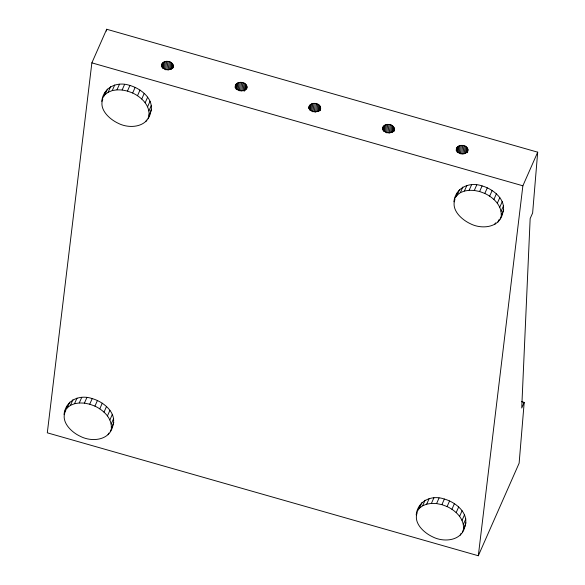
<?xml version="1.0" encoding="UTF-8"?>
<svg xmlns="http://www.w3.org/2000/svg" width="585" height="585" viewBox="0 0 585 585"><rect width="100%" height="100%" fill="white"/><g stroke="black" fill="none" stroke-linecap="round" stroke-linejoin="round"><path stroke-width="0.88" d="M106.543 31.063L106.689 29.25L537.695 152.18L532.628 212.984L530.156 218.585L521.725 408.001L524.197 402.4L521.564 401.646M524.197 402.4L519.129 463.196L478.311 555.75L47.305 432.82L91.867 62.858L106.689 29.25M161.482 66.544C160.809 58.61 175.471 60.313 173.014 67.867M161.628 66.485L161.935 63.926M161.943 67.355L162.454 63.092M162.513 68.35L163.23 62.383M163.398 68.642L164.217 61.827M164.444 69.125L165.365 61.454M165.592 69.805L166.615 61.286M166.886 69.849L167.91 61.323M168.158 70.105L169.182 61.579M169.445 69.695L170.367 62.025M170.586 69.469L171.405 62.646M171.529 69.381L172.246 63.414M172.334 68.547L172.846 64.284M172.868 67.772L173.175 65.213M235.17 87.56C234.505 79.626 249.159 81.33 246.702 88.883M235.316 87.501L235.623 84.942M235.638 88.372L236.15 84.108M236.201 89.366L236.925 83.399M237.086 89.659L237.905 82.843M238.132 90.141L239.053 82.47M239.28 90.829L240.311 82.302M240.574 90.872L241.605 82.346M241.846 91.121L242.87 82.595M243.133 90.719L244.055 83.048M244.172 91.34L245.1 83.67M245.217 90.404L245.934 84.43M246.022 89.563L246.534 85.3M246.556 88.796L246.87 86.236M308.865 108.576C308.193 100.649 322.854 102.346 320.397 109.907M309.012 108.517L309.319 105.965M309.326 109.395L309.838 105.132M309.896 110.382L310.613 104.415M310.774 110.682L311.6 103.859M311.82 111.165L312.748 103.487M312.975 111.845L313.999 103.318M314.269 111.889L315.293 103.362M315.534 112.137L316.565 103.618M316.821 111.735L317.75 104.064M317.969 111.508L318.788 104.686M318.913 111.421L319.629 105.454M319.717 110.587L320.229 106.324M320.149 110.66L320.558 107.252M382.553 129.599C381.881 121.665 396.542 123.369 394.085 130.923M382.7 129.541L383.007 126.982M383.014 130.411L383.533 126.148M383.584 131.406L384.301 125.439M384.469 131.698L385.288 124.883M385.515 132.181L386.436 124.51M386.663 132.861L387.687 124.342M387.957 132.905L388.981 124.378M389.23 133.161L390.253 124.634M390.517 132.751L391.438 125.08M391.657 132.524L392.476 125.702M392.601 132.437L393.317 126.47M393.405 131.603L393.917 127.34M393.837 131.684L394.246 128.269M456.249 150.616C455.576 143.618 467.846 143.778 467.985 150.235C466.654 155.749 456.527 154.557 456.454 148.912M456.388 150.557L456.695 147.998M456.709 151.427L457.221 147.164M457.273 152.422L457.997 146.455M458.157 152.714L458.984 145.899M459.203 153.197L460.132 145.526M460.351 153.884L461.382 145.358M461.645 153.928L462.676 145.402M462.918 154.177L463.949 145.65M464.205 153.775L465.134 146.104M465.346 153.541L466.172 146.725M466.391 152.605L467.013 147.486M467.093 152.619L467.612 148.356M467.532 152.7L467.941 149.292M478.311 555.75L522.873 185.796L537.695 152.18M173.218 66.163C171.888 71.67 161.767 70.485 161.687 64.84M246.907 87.18C245.583 92.693 235.455 91.501 235.382 85.856M320.602 108.196C319.271 113.709 309.143 112.517 309.07 106.872M394.29 129.219C392.966 134.726 382.839 133.541 382.758 127.896M101.746 101.373C103.26 87.194 117.344 81.044 129.921 85.468C141.285 88.649 155.113 99.75 150.469 112.89C147.405 127.515 129.336 129.109 118.133 123.245C109.439 119.179 98.704 109.446 102.806 98.975M104.218 95.772L105.263 92.145M147.998 118.492L151.522 109.263M64.028 414.502C65.542 400.323 79.626 394.166 92.203 398.597C103.567 401.771 117.395 412.878 112.751 426.019C109.688 440.644 91.618 442.238 80.416 436.366C71.209 432.213 59.882 421.244 65.791 410.502M66.705 408.176L67.546 405.273M110.28 431.62L113.804 422.392M453.901 201.818C455.422 187.639 469.506 181.489 482.084 185.913C493.447 189.094 507.275 200.194 502.632 213.335C499.568 227.96 481.499 229.554 470.289 223.689C461.602 219.624 450.859 209.898 454.962 199.419M456.373 196.216L457.426 192.597M500.16 218.936L503.678 209.708M416.184 514.946C417.705 500.767 431.788 494.61 444.366 499.042C455.73 502.215 469.55 513.323 464.914 526.463C461.85 541.088 443.781 542.683 432.571 536.811C423.884 532.752 413.142 523.019 417.244 512.548M418.867 508.621L419.708 505.718M462.442 532.065L465.96 522.836M102.792 97.746L104.978 94.646L107.45 89.044M104.978 94.646L108.188 92.218L110.653 86.617M108.188 92.218L112.254 90.587L114.726 84.986M112.254 90.587L116.985 89.834L119.457 84.233M116.985 89.834L122.133 89.995L124.605 84.394M122.133 89.995L127.45 91.07L129.921 85.468M149.051 114.865C149.621 104.781 141.073 97 132.663 93L135.135 87.399M137.512 95.684L139.983 90.083M141.753 98.997L144.217 93.395M145.168 102.763L147.639 97.161M147.595 106.799L150.067 101.198M148.912 110.901L151.383 105.3M145.819 121.6L146.521 119.998M65.074 410.875L67.26 407.774L69.732 402.166M67.26 407.774L70.463 405.339L72.935 399.738M70.463 405.339L74.536 403.709L77.008 398.107M74.536 403.709L79.267 402.955L81.739 397.354M79.267 402.955L84.415 403.123L86.887 397.522M84.415 403.123L89.732 404.198L92.203 398.597M111.333 427.993C111.903 417.909 103.355 410.129 94.945 406.129L97.417 400.528M99.794 408.813L102.258 403.211M104.028 412.125L106.499 406.524M107.45 415.891L109.921 410.29M109.878 419.928L112.349 414.326M111.194 424.03L113.665 418.429M108.093 434.721L108.803 433.119M454.954 198.198L457.141 195.09L459.613 189.489M457.141 195.09L460.344 192.662L462.815 187.061M460.344 192.662L464.417 191.032L466.888 185.43M464.417 191.032L469.148 190.279L471.62 184.677M469.148 190.279L474.296 190.439L476.768 184.838M474.296 190.439L479.612 191.514L482.084 185.913M501.213 215.309C501.784 205.225 493.235 197.445 484.826 193.445L487.29 187.843M489.667 196.129L492.139 190.527M493.908 199.441L496.38 193.84M497.33 203.207L499.802 197.606M499.758 207.244L502.23 201.642M494.771 224.472L495.473 222.87M501.074 211.346L503.546 205.744M497.974 222.044L499.034 219.638M417.237 511.319L419.423 508.219L421.887 502.617M419.423 508.219L422.626 505.784L425.098 500.182M422.626 505.784L426.699 504.153L429.171 498.552M426.699 504.153L431.423 503.407L433.894 497.798M431.423 503.407L436.578 503.568L439.05 497.967M436.578 503.568L441.894 504.643L444.366 499.042M463.488 528.438C464.066 518.354 455.51 510.573 447.101 506.573L449.572 500.972M451.949 509.257L454.421 503.656M456.19 512.57L458.662 506.968M459.613 516.336L462.084 510.734M462.04 520.372L464.512 514.771M463.357 524.474L465.828 518.873M460.256 535.165L460.965 533.564M148.722 115.377L150.469 112.89M111.442 427.876L112.751 426.019M501.754 214.578L502.632 213.335M463.605 528.321L464.914 526.463M91.867 62.858L522.873 185.796M479.612 191.514L484.826 193.445M127.45 91.07L132.663 93M441.894 504.643L447.101 506.573M89.732 404.198L94.945 406.129"/></g></svg>
